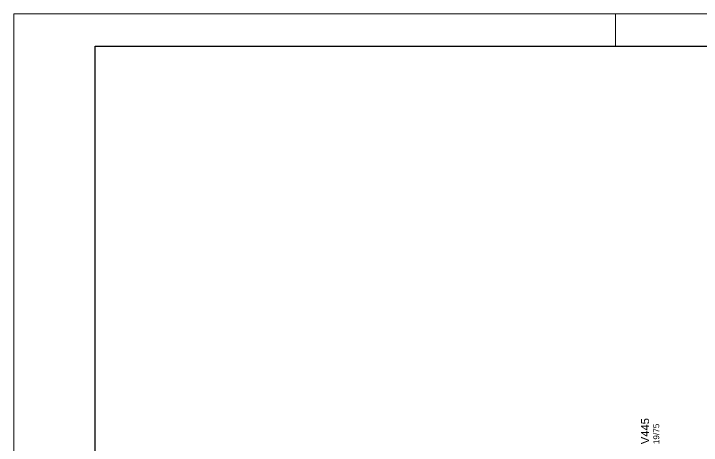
# Model space of a CAD drawing. Extents: x 3022 to 8661, y -614 to 3008.
# Drawn here: x 3023 to 4312, y 2199 to 3008 of the extents above; entities that cross this region are included whole.
import ezdxf

# ---------------------------------------------------------------- set-up
doc = ezdxf.new("R2010")
doc.units = 0
doc.layers.add('FOLHA', color=255, linetype='Continuous', lineweight=5)
doc.layers.add('MTH-DIM-VIGA', color=3, linetype='Continuous')
doc.layers.add('MTH-TIT1-VIGA', color=5, linetype='Continuous')
doc.styles.add('TQS_ARIAL', font='arial.ttf')

msp = doc.modelspace()

# ---------------------------------------------------------------- linework, layer by layer
at = {"color": 30}
for p, q in [((3175.4, 2946.69), (8600.49, 2946.69)), ((3175.4, -552.63), (3175.4, 2946.69))]:
    msp.add_line(p, q, dxfattribs=at)
at = {"layer": 'FOLHA'}
for p, q in [((3022.99, 3007.66), (8661.45, 3007.66)), ((3022.99, 3007.66), (3022.99, 2946.69)), ((4150.82, 3007.66), (4150.82, 2946.69))]:
    msp.add_line(p, q, dxfattribs=at)
at = {"layer": 'FOLHA', "lineweight": 5}
msp.add_line((3022.99, -613.6), (3022.99, 3007.66), dxfattribs=at)

# ---------------------------------------------------------------- texts
at = {"layer": 'MTH-DIM-VIGA', "linetype": 'Continuous', "style": 'TQS_ARIAL'}
msp.add_text('19/75', height=11, rotation=90, dxfattribs=at).set_placement((4233.01, 2200.78))
at = {"layer": 'MTH-TIT1-VIGA', "linetype": 'Continuous', "style": 'TQS_ARIAL'}
msp.add_text('V445', height=15, rotation=90, dxfattribs=at).set_placement((4214.01, 2200.78))

doc.saveas('drawing.dxf')
